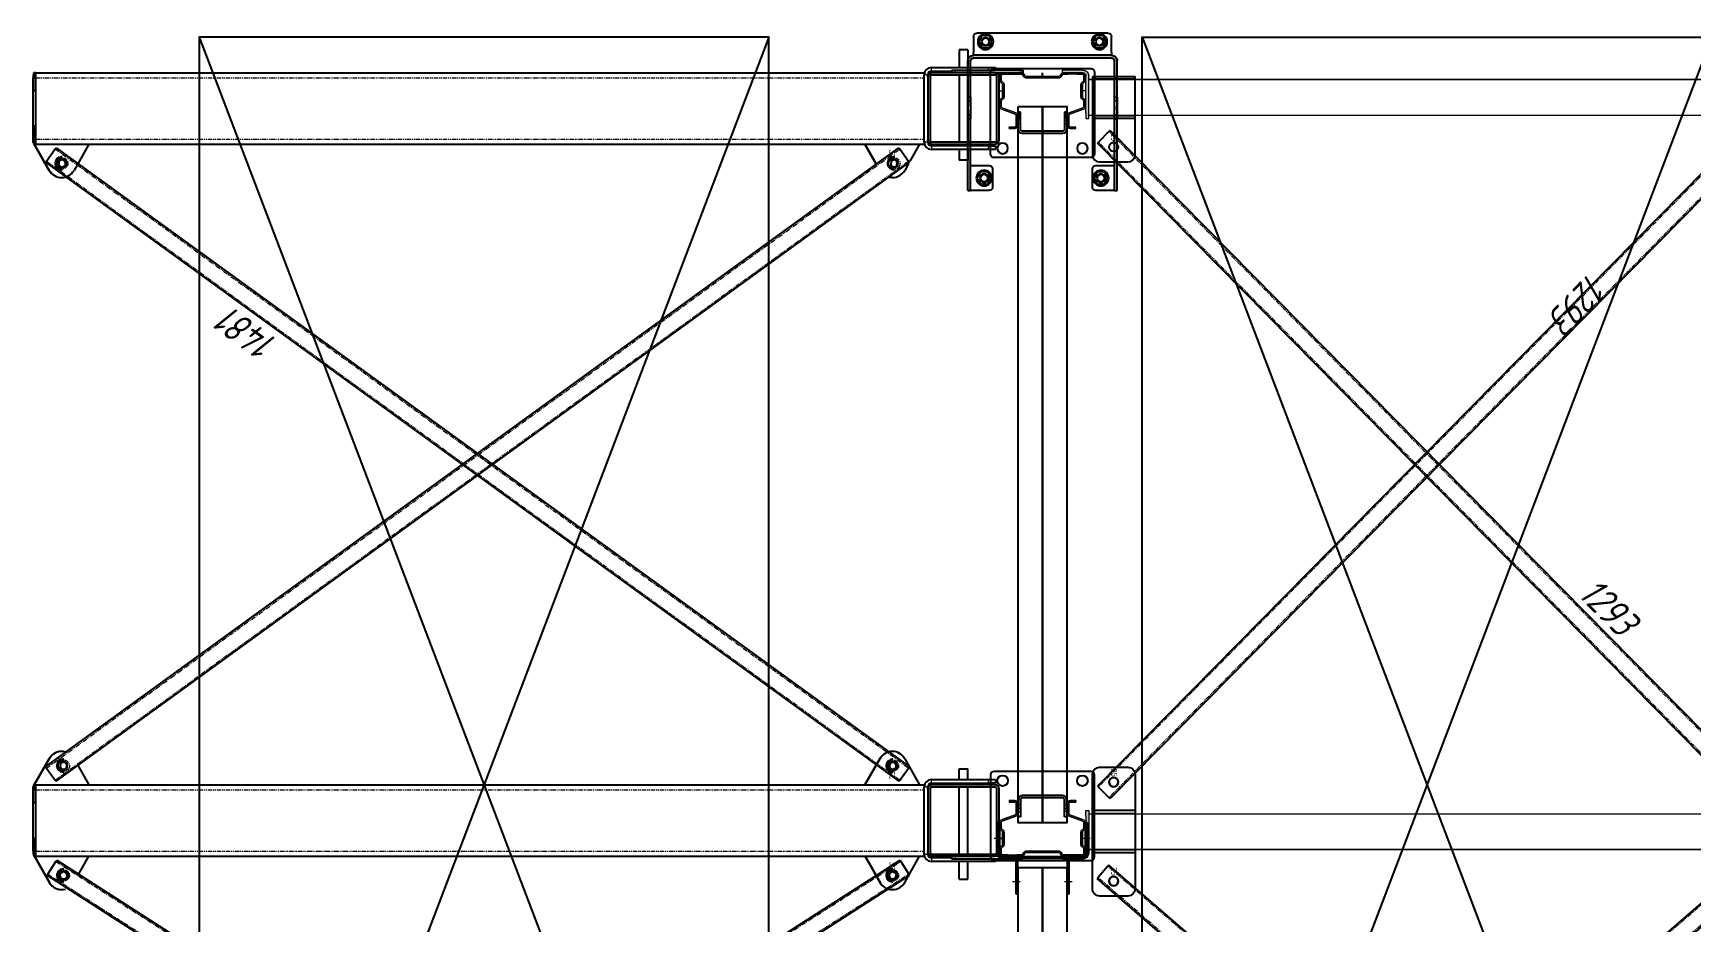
# Model space of a CAD drawing. Header units: millimetres. Extents: x 2140 to 223837, y 2113 to 170313.
# Drawn here: x 217544 to 219872, y 107725 to 108973 of the extents above; entities that cross this region are included whole.
import ezdxf

# ---------------------------------------------------------------- set-up
doc = ezdxf.new("R2010")
doc.units = ezdxf.units.MM
for name, pattern in [('CENTERX2', [20.32, 12.7, -2.54, 2.54, -2.54]), ('HIDDEN', [1.905, 1.27, -0.635]), ('PHANTOM', [12.7, 6.35, -1.27, 1.27, -1.27, 1.27, -1.27])]:
    doc.linetypes.add(name, pattern=pattern)
for name, color, linetype in [('0_ANNOT_Dimensions', 7, 'Continuous'), ('2.Стойка', 7, 'Continuous'), ('отбойники', 1, 'Continuous'), ('Размеры', 7, 'Continuous')]:
    doc.layers.add(name, color=color, linetype=linetype)
doc.layers.add('1.Балка', color=5, linetype='Continuous', lineweight=0)
doc.layers.add('3.Опора', color=7, linetype='Continuous', lineweight=0)
doc.styles.add('GOST', font='isocpeur.ttf')
doc.styles.add('GOST 2.304', font='CS_Gost2304.shx', dxfattribs={"oblique": 15})
doc.dimstyles.new('Оборудование', dxfattribs={"dimscale": 0, "dimtxt": 50, "dimasz": 3, "dimexe": 1.25, "dimexo": 0, "dimtad": 1, "dimtoh": 1, "dimdec": 0, "dimtxsty": 'GOST 2.304', "dimblk": 'NONE', "dimcen": 5, "dimse1": 1, "dimse2": 1, "dimsd1": 1, "dimsd2": 1, "dimadec": 3, "dimazin": 2, "dimtfac": 0.75, "dimtdec": 0, "dimtmove": 1, "dimatfit": 3, "dimfxl": 1, "dimtolj": 1, "dimarcsym": 1})

# ---------------------------------------------------------------- blocks, each defined once
blk = doc.blocks.new('Опора FSус 120')
at = {"layer": '3.Опора', "color": 0, "linetype": 'Continuous', "lineweight": 25}
for p, q in [((-73, 120), (-73, 5)), ((68, 125), (-68, 125)), ((73, 5), (73, 120)), ((-34, 85), (-34, 71)), ((-34, 61), (-34, 71)), ((-31, 85), (-31, 71)), ((-31, 71), (-31, 61)), ((28, 91), (-28, 91)), ((28, 88), (-28, 88)), ((31, 71), (31, 85)), ((31, 61), (31, 71)), ((34, 71), (34, 85)), ((34, 71), (34, 61)), ((-31, 61), (-34, 61)), ((34, 61), (31, 61)), ((-68, 0), (68, 0))]:
    blk.add_line(p, q, dxfattribs=at)
at = {"layer": '3.Опора', "color": 0}
for p, q in [((-30, 73), (-35, 73)), ((30, 73), (35, 73))]:
    blk.add_line(p, q, dxfattribs=at)
for points in [[(-31, 77.5), (-34, 77.5), (-34, 68.5), (-31, 68.5)], [(31, 77.5), (34, 77.5), (34, 68.5), (31, 68.5)]]:
    blk.add_lwpolyline(points, close=True, dxfattribs=at)
at = {"layer": '3.Опора', "color": 0, "linetype": 'Continuous', "lineweight": 25}
for centre in [(-56, 112), (56, 112)]:
    blk.add_circle(centre, 7.5, dxfattribs=at)
for centre, radius, start, end in [((-68, 120), 5, 90, 180), ((68, 120), 5, 0, 90), ((-28, 85), 6, 90, 180), ((-28, 85), 3, 90, 180), ((28, 85), 6, 0, 90), ((28, 85), 3, 0, 90), ((-68, 5), 5, 180, 270), ((68, 5), 5, 270, 0)]:
    blk.add_arc(centre, radius, start, end, dxfattribs=at)
blk = doc.blocks.new('Стойка FSус 120')
at = {"color": 0, "linetype": 'ByBlock', "lineweight": 0}
for p, q in [((-47, 73), (-39, 73)), ((-47, 73), (-47, 71)), ((-47, 71), (-39, 71)), ((39, 73), (47, 73)), ((39, 71), (47, 71)), ((47, 73), (47, 71)), ((-38.3, 52.9), (-57.4, 46)), ((-37.6, 51), (-56.7, 44.1)), ((-38, 62), (-34, 62)), ((-37, 69), (-37, 54.8)), ((-35, 66.2), (-37, 66.2)), ((-37, 57.8), (-35, 57.8)), ((-35, 69), (-35, 54.8)), ((38, 62), (34, 62)), ((35, 54.8), (35, 69)), ((37, 66.2), (35, 66.2)), ((35, 57.8), (37, 57.8)), ((37, 54.8), (37, 69)), ((56.7, 44.1), (37.6, 51)), ((57.4, 46), (38.3, 52.9)), ((-60, 42.2), (-60, 34.6)), ((-58, 42.2), (-58, 34.6)), ((-58, 31.2), (-57, 30.6)), ((-57, 32.9), (-56, 32.3)), ((-56, 28.8), (-56, 11.2)), ((-56, 25.5), (-54, 25.5)), ((-54, 28.8), (-54, 11.2)), ((54, 11.2), (54, 28.8)), ((56, 25.5), (54, 25.5)), ((56, 32.3), (57, 32.9)), ((56, 11.2), (56, 28.8)), ((57, 30.6), (58, 31.2)), ((58, 34.6), (58, 42.2)), ((60, 34.6), (60, 42.2)), ((-60, 20), (-53, 20)), ((-60, 5.4), (-60, -1)), ((-57, 9.4), (-58, 8.8)), ((-58, 5.4), (-58, -1)), ((-56, 7.7), (-57, 7.1)), ((-54, 14.5), (-56, 14.5)), ((-27.6, -2), (-26.4, 0)), ((-23, 2), (23, 2)), ((-23, 0), (23, 0)), ((26.4, 0), (27.6, -2)), ((60, 20), (53, 20)), ((54, 14.5), (56, 14.5)), ((57, 7.1), (56, 7.7)), ((58, 8.8), (57, 9.4)), ((58, -1), (58, 5.4)), ((60, -1), (60, 5.4)), ((-56, -3), (-48, -3)), ((-56, -5), (-48, -5)), ((-48, -3), (-46.1, -3)), ((-48, -3), (-48, -5)), ((-46.1, -5), (-48, -5)), ((-46.1, -3), (-45.6, -3)), ((-45.6, -5), (-46.1, -5)), ((-45.6, -3), (-36.5, -3)), ((-36.5, -5), (-45.6, -5)), ((-36.5, -3), (-36, -3)), ((-36, -5), (-36.5, -5)), ((-36, -3), (-29.3, -3)), ((-36, -3), (-36, -5)), ((-36, -5), (-29.3, -5)), ((-25.8, -3), (-24.7, -1)), ((24.7, -1), (25.8, -3)), ((29.3, -3), (36, -3)), ((29.3, -5), (36, -5)), ((36.5, -3), (36, -3)), ((36, -3), (36, -5)), ((36, -5), (36.5, -5)), ((45.6, -3), (36.5, -3)), ((36.5, -5), (45.6, -5)), ((46.1, -3), (45.6, -3)), ((45.6, -5), (46.1, -5)), ((48, -3), (46.1, -3)), ((46.1, -5), (48, -5)), ((48, -3), (56, -3)), ((48, -3), (48, -5)), ((48, -5), (56, -5))]:
    blk.add_line(p, q, dxfattribs=at)
for centre, radius, start, end in [((-39, 69), 4, 0, 90), ((-39, 69), 2, 0, 90), ((39, 69), 4, 90, 180), ((39, 69), 2, 90, 180), ((-39, 54.8), 2, 290, 0), ((-39, 54.8), 4, 290, 0), ((39, 54.8), 4, 180, 250), ((39, 54.8), 2, 180, 250), ((-56, 42.2), 4, 110, 180), ((-56, 34.6), 4, 180, 240), ((-56, 42.2), 2, 110, 180), ((-56, 34.6), 2, 180, 240), ((-58, 28.8), 2, 0, 60), ((-58, 28.8), 4, 0, 60), ((58, 28.8), 4, 120, 180), ((58, 28.8), 2, 120, 180), ((56, 42.2), 2, 0, 70), ((56, 34.6), 2, 300, 0), ((56, 42.2), 4, 0, 70), ((56, 34.6), 4, 300, 0), ((-56, 5.4), 4, 120, 180), ((-56, 5.4), 2, 120, 180), ((-58, 11.2), 2, 300, 0), ((-58, 11.2), 4, 300, 0), ((-23, -2), 4, 90, 150), ((-23, -2), 2, 90, 150), ((23, -2), 4, 30, 90), ((23, -2), 2, 30, 90), ((58, 11.2), 4, 180, 240), ((58, 11.2), 2, 180, 240), ((56, 5.4), 2, 0, 60), ((56, 5.4), 4, 0, 60), ((-56, -1), 4, 180, 270), ((-56, -1), 2, 180, 270), ((-29.3, -1), 2, 270, 330), ((-29.3, -1), 4, 270, 330), ((29.3, -1), 4, 210, 270), ((29.3, -1), 2, 210, 270), ((56, -1), 2, 270, 0), ((56, -1), 4, 270, 0)]:
    blk.add_arc(centre, radius, start, end, dxfattribs=at)
blk = doc.blocks.new('*U1979')
at = {"layer": 'Размеры', "color": 251, "true_color": 0x636466}
for p, q in [((-10, 0), (-5, 8.7)), ((-5, -8.7), (-10, 0)), ((-5, 8.7), (5, 8.7)), ((5, 8.7), (10, 0)), ((10, 0), (5, -8.7)), ((5, -8.7), (-5, -8.7))]:
    blk.add_line(p, q, dxfattribs=at)
for radius in [11, 5]:
    blk.add_circle((0, 0), radius, dxfattribs=at)
blk = doc.blocks.new('*U1980')
at = {"layer": 'Размеры', "color": 251, "true_color": 0x636466}
for p, q in [((-10, 0), (-5, 8.7)), ((-5, -8.7), (-10, 0)), ((-5, 8.7), (5, 8.7)), ((5, 8.7), (10, 0)), ((10, 0), (5, -8.7)), ((5, -8.7), (-5, -8.7))]:
    blk.add_line(p, q, dxfattribs=at)
for radius in [11, 5]:
    blk.add_circle((0, 0), radius, dxfattribs=at)
blk = doc.blocks.new('*U1981')
at = {"layer": 'Размеры', "color": 251, "true_color": 0x636466}
for p, q in [((-10, 0), (-5, 8.7)), ((-5, -8.7), (-10, 0)), ((-5, 8.7), (5, 8.7)), ((5, 8.7), (10, 0)), ((10, 0), (5, -8.7)), ((5, -8.7), (-5, -8.7))]:
    blk.add_line(p, q, dxfattribs=at)
for radius in [11, 5]:
    blk.add_circle((0, 0), radius, dxfattribs=at)
blk = doc.blocks.new('*U1975')
at = {"layer": 'Размеры', "color": 251, "true_color": 0x636466}
for p, q in [((-10, 0), (-5, 8.7)), ((-5, -8.7), (-10, 0)), ((-5, 8.7), (5, 8.7)), ((5, 8.7), (10, 0)), ((10, 0), (5, -8.7)), ((5, -8.7), (-5, -8.7))]:
    blk.add_line(p, q, dxfattribs=at)
for radius in [11, 5]:
    blk.add_circle((0, 0), radius, dxfattribs=at)
blk = doc.blocks.new('*U1875')
h = blk.add_hatch(color=0)
h.dxf.hatch_style = 1
h.paths.add_polyline_path([(105, 160.2), (101, 160.2), (101, 159.9), (101, 59.9), (105, 59.9)])
h.paths.add_polyline_path([(-101, 160.2), (-105, 160.2), (-105, 59.7), (-101, 59.7)])
h.paths.add_polyline_path([(105, -21.8), (105, 28.9), (101, 28.9), (101, -21.6), (101, -21.8, -0.414214), (97, -25.8), (-97, -25.8, -0.414214), (-101, -21.8), (-101, 28.7), (-105, 28.7), (-105, -21.8, 0.414214), (-97, -29.8), (97, -29.8, 0.414214)])
at = {"color": 0, "linetype": 'Continuous', "lineweight": 25}
for p, q in [((-105, 160.2), (-101, 160.2)), ((-105, 160.2), (-105, 46.3)), ((-101, 160.2), (-101, 159.9)), ((-97, 160.2), (-101, 160.2)), ((-101, 159.9), (-101, 46.3)), ((-75, 160.2), (-97, 160.2)), ((-70, 130.2), (-70, 155.2)), ((70, 155.2), (70, 130.2)), ((97, 160.2), (75, 160.2)), ((101, 160.2), (97, 160.2)), ((101, 160.2), (105, 160.2)), ((101, 159.9), (101, 160.2)), ((101, 159.9), (101, 46.3)), ((105, 160.2), (105, 159.9)), ((105, 159.9), (105, 46.3)), ((-101, 125.2), (-97, 125.2)), ((-97, 125.2), (-75, 125.2)), ((75, 125.2), (97, 125.2)), ((97, 125.2), (101, 125.2)), ((101, 46.6), (101, 41.8)), ((101, 46.6), (101, 41.8)), ((105, 41.8), (105, 46.6)), ((105, 41.8), (105, 46.6)), ((-105, 46.3), (-105, 41.6)), ((-105, 46.3), (-105, 41.6)), ((-105, 46.3), (-105, 41.6)), ((-105, 41.6), (-105, -21.8)), ((-105, 41.6), (-105, -21.8)), ((-101, 41.6), (-101, 46.3)), ((-101, 41.6), (-101, 46.3)), ((-101, 41.6), (-101, 46.3)), ((-101, 41.6), (-101, -21.8)), ((-101, 41.6), (-101, -21.8)), ((101, 41.6), (101, 46.3)), ((101, 41.8), (101, -21.6)), ((101, 41.6), (101, -21.8)), ((105, 46.3), (105, 41.6)), ((105, 41.8), (105, -21.6)), ((105, 41.6), (105, -21.8)), ((97, -25.8), (-97, -25.8)), ((97, -29.8), (-97, -29.8)), ((-97, -29.8), (-97, -33.8)), ((-97, -55.8), (-97, -33.8)), ((97, -33.8), (97, -29.8)), ((97, -33.8), (97, -55.8)), ((92, -60.8), (-92, -60.8))]:
    blk.add_line(p, q, dxfattribs=at)
at = {"color": 0}
for p, q in [((-100, 54.2), (-106, 54.2)), ((106, 54.4), (100, 54.4)), ((-100, 34.2), (-106, 34.2)), ((106, 34.4), (100, 34.4))]:
    blk.add_line(p, q, dxfattribs=at)
at = {"color": 61, "true_color": 0xedee99}
blk.add_line((0, 0), (0, -5), dxfattribs=at)
at = {"color": 0}
for points in [[(-101, 59.7), (-105, 59.7), (-105, 28.7), (-101, 28.7)], [(105, 59.9), (101, 59.9), (101, 28.9), (105, 28.9)]]:
    blk.add_lwpolyline(points, close=True, dxfattribs=at)
at = {"color": 0, "linetype": 'Continuous', "lineweight": 25}
for centre in [(-82, 142.7), (82, 142.7), (-80, -48.8), (80, -48.8)]:
    blk.add_circle(centre, 6, dxfattribs=at)
for centre, radius, start, end in [((-75, 155.2), 5, 0, 90), ((75, 155.2), 5, 90, 180), ((-75, 130.2), 5, 270, 0), ((75, 130.2), 5, 180, 270), ((-97, -21.8), 8, 180, 270), ((-97, -21.8), 4, 180, 270), ((97, -21.8), 8, 270, 0), ((97, -21.8), 4, 270, 0), ((-92, -55.8), 5, 180, 270), ((92, -55.8), 5, 270, 0)]:
    blk.add_arc(centre, radius, start, end, dxfattribs=at)
at = {"layer": 'отбойники', "color": 0, "rotation": 180}
for name, p in [('*U1981', (-82, 142.7)), ('*U1975', (82, 142.7)), ('*U1980', (-80, -48.8)), ('*U1979', (80, -48.8))]:
    blk.add_blockref(name, p, dxfattribs=at)
blk = doc.blocks.new('секц мал гл')
h = blk.add_hatch(color=1)
h.dxf.hatch_style = 1
h.paths.add_polyline_path([(-27.5, -6), (-35.5, -6), (-57, -6, 0.4142136), (-61, -10), (-61, -62), (-61, -70), (-65, -70), (-65, -62), (-65, -10, -0.4142136), (-57, -2), (-35.5, -2), (-27.5, -2)])
h = blk.add_hatch(color=1)
h.dxf.hatch_style = 1
h.paths.add_polyline_path([(-27.5, -1106), (-35.5, -1106), (-57, -1106, -0.4142136), (-61, -1102), (-61, -1050), (-61, -1042), (-65, -1042), (-65, -1050), (-65, -1102, 0.4142136), (-57, -1110), (-35.5, -1110), (-27.5, -1110)])
at = {"color": 0, "linetype": 'Continuous', "lineweight": 25}
for p, q in [((-63, -1059), (-60.5, -1059)), ((-63, -1064), (-63, -1059)), ((-63, -1104), (-63, -1064)), ((-60.5, -1059), (-60.5, -1064)), ((-60.5, -1104), (-60.5, -1064)), ((60.5, -1059), (63, -1059)), ((60.5, -1064), (60.5, -1059)), ((60.5, -1064), (60.5, -1104)), ((63, -1059), (63, -1064)), ((63, -1064), (63, -1104)), ((58, -1106.5), (-58, -1106.5)), ((58, -1109), (-58, -1109)), ((-37.5, -1154), (-37.5, -1111.5)), ((-35, -1154), (-35, -1111.5)), ((35, -1111.5), (35, -1154)), ((37.5, -1111.5), (37.5, -1154)), ((-37.5, -1159), (-37.5, -1154)), ((-35, -1159), (-37.5, -1159)), ((-35, -1154), (-35, -1159)), ((35, -1159), (35, -1154)), ((37.5, -1159), (35, -1159)), ((37.5, -1154), (37.5, -1159))]:
    blk.add_line(p, q, dxfattribs=at)
at = {"color": 0, "linetype": 'CENTERX2', "lineweight": 18}
for p, q in [((-67, -1081), (-56.5, -1081)), ((55.1, -1081), (67.98, -1081)), ((-41.5, -1142), (-31, -1142)), ((31.17, -1142), (42.01, -1142))]:
    blk.add_line(p, q, dxfattribs=at)
at = {"color": 0, "linetype": 'HIDDEN', "lineweight": 18}
for p, q in [((-60.5, -1075.5), (-63, -1075.5)), ((-63, -1086.5), (-60.5, -1086.5)), ((63, -1075.5), (60.5, -1075.5)), ((60.5, -1086.5), (63, -1086.5)), ((-32.5, -1106.5), (-32.5, -1109)), ((32.5, -1106.5), (32.5, -1109)), ((-35, -1137.5), (-37.5, -1137.5)), ((37.5, -1137.5), (35, -1137.5)), ((-37.5, -1146.5), (-35, -1146.5)), ((35, -1146.5), (37.5, -1146.5))]:
    blk.add_line(p, q, dxfattribs=at)
at = {"color": 0, "linetype": 'PHANTOM', "lineweight": 18}
for p, q in [((-60.5, -1104), (-63, -1104)), ((-60.5, -1104), (-63, -1104)), ((-58, -1106.5), (-58, -1109)), ((-58, -1106.5), (-58, -1109)), ((-35, -1111.5), (-37.5, -1111.5)), ((-35, -1111.5), (-37.5, -1111.5)), ((35, -1111.5), (37.5, -1111.5)), ((35, -1111.5), (37.5, -1111.5)), ((58, -1106.5), (58, -1109)), ((58, -1106.5), (58, -1109)), ((60.5, -1104), (63, -1104)), ((60.5, -1104), (63, -1104))]:
    blk.add_line(p, q, dxfattribs=at)
for p, q in [((0, -1122), (-34, -1122)), ((-34, -1122), (-34, -1959)), ((0, -1959), (0, -1122)), ((34, -1122), (0, -1122)), ((0, -1122), (0, -1959)), ((34, -1959), (34, -1122))]:
    blk.add_line(p, q)
at = {"color": 1}
blk.add_lwpolyline([(-940, 44), (-940, -2056), (-140, -2056), (-140, 44), (-940, 44), (-140, -2056), (-140, 44), (-940, -2056)], dxfattribs=at)
at = {"color": 18, "true_color": 0x000000}
for points in [[(0, -53), (-34, -53), (-34, -1059), (0, -1059)], [(34, -53), (0, -53), (0, -1059), (34, -1059)]]:
    blk.add_lwpolyline(points, close=True, dxfattribs=at)
at = {"color": 0, "linetype": 'Continuous', "lineweight": 25}
for centre, radius, start, end in [((-58, -1104), 5, 180, 270), ((-58, -1104), 2.5, 180, 270), ((-32.5, -1111.5), 5, 150, 180), ((-32.5, -1111.5), 2.5, 90, 180), ((32.5, -1111.5), 2.5, 0, 90), ((32.5, -1111.5), 5, 0, 30), ((58, -1104), 2.5, 270, 0), ((58, -1104), 5, 270, 0)]:
    blk.add_arc(centre, radius, start, end, dxfattribs=at)
at = {"color": 0, "linetype": 'HIDDEN', "lineweight": 18}
for centre, start, end in [((-32.5, -1111.5), 90, 150), ((32.5, -1111.5), 30, 90)]:
    blk.add_arc(centre, 5, start, end, dxfattribs=at)
at = {"layer": '1.Балка', "color": 0, "linetype": 'ByBlock'}
for p, q in [((-1015, -15.5), (-65, -15.5)), ((-65, -62), (-65, -10)), ((-61, -62), (-61, -10)), ((-57, -2), (-35.5, -2)), ((-57, -6), (-35.5, -6)), ((-35.5, -2), (-27.5, -2)), ((-27.5, -6), (-35.5, -6)), ((-27.5, -2), (-27.5, -6)), ((-65, -1050), (-65, -1102)), ((-61, -1050), (-61, -1102)), ((-57, -1106), (-35.5, -1106)), ((-57, -1110), (-35.5, -1110)), ((-27.5, -1106), (-35.5, -1106)), ((-35.5, -1110), (-27.5, -1110)), ((-27.5, -1110), (-27.5, -1106))]:
    blk.add_line(p, q, dxfattribs=at)
at = {"layer": '1.Балка', "color": 1, "linetype": 'ByBlock'}
for p, q in [((-65, -15.5), (-1015, -15.5)), ((-65, -65.5), (-1015, -65.5)), ((-65, -70), (-65, -62)), ((-61, -62), (-61, -70)), ((-61, -70), (-65, -70)), ((-65, -1046.5), (-1015, -1046.5)), ((-61, -1042), (-65, -1042)), ((-65, -1042), (-65, -1050)), ((-61, -1050), (-61, -1042)), ((-1015, -1096.5), (-65, -1096.5)), ((-65, -1096.5), (-1015, -1096.5))]:
    blk.add_line(p, q, dxfattribs=at)
at = {"layer": '1.Балка', "color": 0, "linetype": 'ByBlock'}
for centre, radius, start, end in [((-57, -10), 8, 90, 180), ((-57, -10), 4, 90, 180), ((-57, -1102), 8, 180, 270), ((-57, -1102), 4, 180, 270)]:
    blk.add_arc(centre, radius, start, end, dxfattribs=at)
at = {"color": 1, "rotation": 180}
blk.add_blockref('*U1875', (0, -11), dxfattribs=at)
at = {"layer": '2.Стойка', "color": 18, "true_color": 0x000000, "rotation": 180}
blk.add_blockref('Стойка FSус 120', (0, -11), dxfattribs=at)
at = {"layer": '2.Стойка', "color": 18, "true_color": 0x000000, "xscale": -1}
blk.add_blockref('Стойка FSус 120', (0, -1101), dxfattribs=at)
at = {"layer": '2.Стойка', "color": 51, "true_color": 0xf8f6b0}
blk.add_blockref('Стойка FSус 120', (0, -1101), dxfattribs=at)
at = {"layer": '3.Опора', "color": 18, "true_color": 0x000000, "rotation": 180}
blk.add_blockref('Опора FSус 120', (0, 0), dxfattribs=at)
at = {"layer": '3.Опора', "color": 18, "true_color": 0x000000, "xscale": -1}
blk.add_blockref('Опора FSус 120', (0, -1112), dxfattribs=at)
blk = doc.blocks.new('*D631')
at = {"layer": 'Defpoints', "color": 0, "transparency": 16777216}
for p in [(834.7, 1199.1), (847.6, 1189.7), (-21.9, -8.8)]:
    blk.add_point(p, dxfattribs=at)
at = {"layer": '0_ANNOT_Dimensions', "color": 0, "transparency": 16777216, "insert": (604.2, 905.2), "char_height": 40, "attachment_point": 5, "rotation": 54.0415, "style": 'GOST 2.304'}
blk.add_mtext('\\A1;1481', dxfattribs=at)
blk = doc.blocks.new('_None')
blk = doc.blocks.new('*D633')
at = {"layer": 'Defpoints', "color": 0, "transparency": 16777216}
for p in [(732.7, 1196.5), (746.2, 1187.8), (-21.3, -10.1)]:
    blk.add_point(p, dxfattribs=at)
at = {"layer": '0_ANNOT_Dimensions', "color": 0, "transparency": 16777216, "insert": (527.3, 901.7), "char_height": 40, "attachment_point": 5, "rotation": 57.3539, "style": 'GOST 2.304'}
blk.add_mtext('\\A1;1423', dxfattribs=at)
blk = doc.blocks.new('*U638')
at = {"color": 0, "linetype": 'Continuous', "lineweight": 25}
for p, q in [((0, 80.5), (0, -80.5)), ((50, 90.5), (10, 90.5)), ((60, -80.5), (60, 80.5)), ((0, 29.5), (60, 29.5)), ((60, 25.5), (0, 25.5)), ((0, -25.5), (60, -25.5)), ((60, -29.5), (0, -29.5)), ((10, -90.5), (50, -90.5))]:
    blk.add_line(p, q, dxfattribs=at)
for centre in [(30, 69.5), (30, -69.5)]:
    blk.add_circle(centre, 6.5, dxfattribs=at)
for centre, start, end in [((10, 80.5), 90, 180), ((50, 80.5), 0, 90), ((10, -80.5), 180, 270), ((50, -80.5), 270, 0)]:
    blk.add_arc(centre, 10, start, end, dxfattribs=at)
blk = doc.blocks.new('Хомут СГЖ D13')
at = {"color": 0, "linetype": 'Continuous', "lineweight": 25}
for p, q in [((0, 29.5), (60, 29.5)), ((0, 29.5), (0, -80.5)), ((60, 25.5), (0, 25.5)), ((60, -80.5), (60, 29.5)), ((0, -25.5), (60, -25.5)), ((60, -29.5), (0, -29.5)), ((10, -90.5), (50, -90.5))]:
    blk.add_line(p, q, dxfattribs=at)
blk.add_circle((30, -69.5), 6.5, dxfattribs=at)
for centre, start, end in [((10, -80.5), 180, 270), ((50, -80.5), 270, 0)]:
    blk.add_arc(centre, 10, start, end, dxfattribs=at)
blk = doc.blocks.new('*D640')
at = {"layer": 'Defpoints', "color": 0, "transparency": 16777216}
for p in [(886.2, 914.3), (897.5, 902.9), (-23, -5.1)]:
    blk.add_point(p, dxfattribs=at)
at = {"layer": '0_ANNOT_Dimensions', "color": 0, "transparency": 16777216, "insert": (645.5, 694.4), "char_height": 40, "attachment_point": 5, "rotation": 44.612, "style": 'GOST 2.304'}
blk.add_mtext('\\A1;1293', dxfattribs=at)
blk = doc.blocks.new('*D642')
at = {"layer": 'Defpoints', "color": 0, "transparency": 16777216}
for p in [(752.5, 913.8), (764.6, 903.3), (-22.5, -7)]:
    blk.add_point(p, dxfattribs=at)
at = {"layer": '0_ANNOT_Dimensions', "color": 0, "transparency": 16777216, "insert": (544.2, 692), "char_height": 40, "attachment_point": 5, "rotation": 49.1476, "style": 'GOST 2.304'}
blk.add_mtext('\\A1;1203', dxfattribs=at)
blk = doc.blocks.new('*D646')
at = {"layer": 'Defpoints', "color": 0, "transparency": 16777216}
for p in [(-915, 885.1), (-926.3, 873.7), (5.5, -22.9)]:
    blk.add_point(p, dxfattribs=at)
at = {"layer": '0_ANNOT_Dimensions', "color": 0, "transparency": 16777216, "insert": (-673, 653.6), "char_height": 40, "attachment_point": 5, "rotation": 315.388, "style": 'GOST 2.304'}
blk.add_mtext('\\A1;1293', dxfattribs=at)
blk = doc.blocks.new('*D644')
at = {"layer": 'Defpoints', "color": 0, "transparency": 16777216}
for p in [(-783.5, 887), (-795.6, 876.5), (3.6, -23.3)]:
    blk.add_point(p, dxfattribs=at)
at = {"layer": '0_ANNOT_Dimensions', "color": 0, "transparency": 16777216, "insert": (-575, 654.6), "char_height": 40, "attachment_point": 5, "rotation": 310.8524, "style": 'GOST 2.304'}
blk.add_mtext('\\A1;1203', dxfattribs=at)
blk = doc.blocks.new('*U630')
at = {"color": 0, "linetype": 'Continuous', "lineweight": 25}
for p, q in [((847.6, 1189.7), (-21.9, -8.8)), ((847.6, 1189.7), (849.2, 1188.6)), ((849.2, 1188.6), (866.2, 1176.2)), ((867.9, 1175.1), (-1.6, -23.5)), ((866.2, 1176.2), (867.9, 1175.1)), ((-21.9, -8.8), (-20.2, -10)), ((-20.2, -10), (-3.2, -22.4)), ((-3.2, -22.4), (-1.6, -23.5))]:
    blk.add_line(p, q, dxfattribs=at)
at = {"color": 0, "linetype": 'PHANTOM', "lineweight": 18}
for p, q in [((849.2, 1188.6), (-20.2, -10)), ((866.2, 1176.2), (-3.2, -22.4))]:
    blk.add_line(p, q, dxfattribs=at)
at = {"color": 0, "linetype": 'Continuous', "lineweight": 25}
for centre in [(846, 1166.2), (0, 0)]:
    blk.add_circle(centre, 6.5, dxfattribs=at)
at = {"layer": '0_ANNOT_Dimensions', "color": 252, "true_color": 0x939598, "insert": (-13.3, 0.8), "char_height": 8, "attachment_point": 5, "style": 'GOST'}
blk.add_mtext('25', dxfattribs=at)
at = {"layer": '0_ANNOT_Dimensions', "color": 251, "true_color": 0x636466}
dim = blk.add_linear_dim(base=(834.7, 1199.1), p1=(-21.9, -8.8), p2=(847.6, 1189.7), angle=54.0415, dimstyle='Оборудование', override={"dimscale": 1, "dimtxt": 40}, dxfattribs=at)
dim.commit()
dim.dimension.update_dxf_attribs({"geometry": '*D631', "text_midpoint": (620.9, 893.1), "dimtype": 161})
blk = doc.blocks.new('*U632')
at = {"color": 0, "linetype": 'Continuous', "lineweight": 25}
for p, q in [((746.2, 1187.8), (-21.3, -10.1)), ((746.2, 1187.8), (747.8, 1186.8)), ((767.2, 1174.3), (-0.3, -23.6)), ((747.8, 1186.8), (765.5, 1175.4)), ((765.5, 1175.4), (767.2, 1174.3)), ((-21.3, -10.1), (-19.6, -11.2)), ((-19.6, -11.2), (-1.9, -22.5)), ((-1.9, -22.5), (-0.3, -23.6))]:
    blk.add_line(p, q, dxfattribs=at)
at = {"color": 0, "linetype": 'PHANTOM', "lineweight": 18}
for p, q in [((747.8, 1186.8), (-19.6, -11.2)), ((765.5, 1175.4), (-1.9, -22.5))]:
    blk.add_line(p, q, dxfattribs=at)
at = {"color": 0, "linetype": 'Continuous', "lineweight": 25}
for centre in [(745.9, 1164.2), (0, 0)]:
    blk.add_circle(centre, 6.5, dxfattribs=at)
at = {"layer": '0_ANNOT_Dimensions', "color": 252, "true_color": 0x939598, "insert": (-13.3, 0.8), "char_height": 8, "attachment_point": 5, "style": 'GOST'}
blk.add_mtext('25', dxfattribs=at)
at = {"layer": '0_ANNOT_Dimensions', "color": 251, "true_color": 0x636466}
dim = blk.add_linear_dim(base=(732.7, 1196.5), p1=(-21.3, -10.1), p2=(746.2, 1187.8), angle=57.3539, dimstyle='Оборудование', override={"dimscale": 1, "dimtxt": 40}, dxfattribs=at)
dim.commit()
dim.dimension.update_dxf_attribs({"geometry": '*D633', "text_midpoint": (544.6, 890.5), "dimtype": 161})
blk = doc.blocks.new('Консоль 3 опоры')
at = {"color": 0, "linetype": 'Continuous', "lineweight": 25}
for p, q in [((-1075, 1356), (-1111.9, 1335.2)), ((-1075, 1355.8), (-1111.9, 1334.9)), ((-1075, 1356.8), (-1075, 1356.9)), ((-1072, 1356.8), (-1075, 1356.8)), ((-1075, 1356.8), (-1075, 1354.2)), ((-1075, 1354.2), (-1075, 106)), ((-1072, 1356.8), (-1072, 1356.9)), ((-1072, 1356.8), (-1072, 1354.2)), ((-1068, 1357.7), (-1068, 1357.4)), ((-1068, 1357.7), (-978, 1357.7)), ((-1068, 1357.4), (-978, 1357.4)), ((-1050, 1357.4), (-1068, 1357.4)), ((-1050, 1357.2), (-1068, 1357.2)), ((-1068, 1354), (-982, 1354)), ((-1068, 1353.8), (-982, 1353.8)), ((-1050, 1357.4), (-1050, 1357.2)), ((-1050, 1354), (-1050, 1357.2)), ((-1000, 1357.4), (-1000, 1357.2)), ((-1000, 1357.4), (-982, 1357.4)), ((-1000, 1357.2), (-982, 1357.2)), ((-1000, 1354), (-1000, 1357.2)), ((-978, 1357.7), (-978, 1357.4)), ((-978, 1357.7), (-977.3, 1357.3)), ((-978, 1357.4), (-977.8, 1357.3)), ((-978, 1356.9), (-978, 1356.8)), ((-978, 1354.2), (-978, 1356.8)), ((-978, 1356.8), (-975, 1356.8)), ((-975, 1356.9), (-975, 1356.8)), ((-975, 1354.2), (-975, 1356.8)), ((-975, 1356), (-938.1, 1335.2)), ((-975, 1355.8), (-938.1, 1334.9)), ((-975, 1354.2), (-975, 106)), ((-111.9, 1335.2), (-75, 1356)), ((-111.9, 1334.9), (-75, 1355.8)), ((-75, 1356.8), (-75, 1356.9)), ((-72, 1356.8), (-75, 1356.8)), ((-75, 1356.8), (-75, 1354.2)), ((-75, 1354.2), (-75, 106)), ((-72.7, 1357.3), (-72, 1357.7)), ((-72.2, 1357.3), (-72, 1357.4)), ((-72, 1357.7), (-72, 1357.4)), ((-72, 1357.7), (18, 1357.7)), ((-72, 1357.4), (18, 1357.4)), ((-72, 1356.8), (-72, 1356.9)), ((-72, 1356.8), (-72, 1354.2)), ((-50, 1357.4), (-68, 1357.4)), ((-50, 1357.2), (-68, 1357.2)), ((-68, 1354), (18, 1354)), ((-68, 1353.8), (18, 1353.8)), ((-50, 1357.4), (-50, 1357.2)), ((-50, 1354), (-50, 1357.2)), ((0, 1357.4), (0, 1357.2)), ((0, 1357.4), (18, 1357.4)), ((0, 1357.2), (18, 1357.2)), ((0, 1354), (0, 1357.2)), ((18, 1357.7), (18, 1357.4)), ((22, 1356.9), (22, 1356.8)), ((22, 1354.2), (22, 1356.8)), ((22, 1356.8), (25, 1356.8)), ((25, 1356.9), (25, 1356.8)), ((25, 1354.2), (25, 1356.8)), ((25, 1354.2), (25, 106)), ((-100.6, 1343), (-102.5, 1340.5)), ((-100.6, 1341.5), (-100.6, 1343)), ((-1122, 1317.6), (-1122, 1317.8)), ((-1111.1, 1314.5), (-1111.1, 1315.4)), ((-1105.4, 1319.2), (-1107.9, 1314)), ((-1107.9, 1314), (-1104.6, 1309.2)), ((-1107.7, 1314.2), (-1106.2, 1312.1)), ((-1106.2, 1312.1), (-1104.6, 1309.7)), ((-1105.4, 1319.2), (-1099.6, 1319.6)), ((-1101.7, 1309.9), (-1104.6, 1309.7)), ((-1098.8, 1309.7), (-1104.6, 1309.2)), ((-1104.6, 1309.7), (-1104.6, 1309.2)), ((-1098.8, 1310.2), (-1101.7, 1309.9)), ((-1096.3, 1314.9), (-1099.6, 1319.6)), ((-1096.3, 1314.9), (-1098.8, 1309.7)), ((-1097.6, 1312.8), (-1098.8, 1310.2)), ((-1098.8, 1310.2), (-1098.8, 1309.7)), ((-1096.5, 1315.1), (-1097.6, 1312.8)), ((-1093.1, 1315.4), (-1093.1, 1314.5)), ((-956.9, 1315.4), (-956.9, 1314.5)), ((-953.7, 1314.9), (-950.4, 1319.6)), ((-953.7, 1314.9), (-951.2, 1309.7)), ((-953.5, 1315.1), (-952.4, 1312.8)), ((-952.4, 1312.8), (-951.2, 1310.2)), ((-951.2, 1310.2), (-951.2, 1309.7)), ((-951.2, 1310.2), (-948.3, 1309.9)), ((-951.2, 1309.7), (-945.4, 1309.2)), ((-944.6, 1319.2), (-950.4, 1319.6)), ((-948.3, 1309.9), (-945.4, 1309.7)), ((-942.1, 1314), (-945.4, 1309.2)), ((-943.8, 1312.1), (-945.4, 1309.7)), ((-945.4, 1309.7), (-945.4, 1309.2)), ((-944.6, 1319.2), (-942.1, 1314)), ((-942.3, 1314.2), (-943.8, 1312.1)), ((-938.9, 1314.5), (-938.9, 1315.4)), ((-928, 1317.6), (-928, 1317.8)), ((-122, 1317.8), (-122, 1317.6)), ((-111, 1317.6), (-111, 1316.7)), ((-107.8, 1317.1), (-104.5, 1321.8)), ((-107.8, 1317.1), (-105.3, 1311.9)), ((-107.6, 1317.3), (-106.5, 1315)), ((-106.5, 1315), (-105.3, 1312.3)), ((-105.3, 1312.3), (-105.3, 1311.9)), ((-105.3, 1312.3), (-102.4, 1312.1)), ((-105.3, 1311.9), (-99.5, 1311.4)), ((-98.7, 1321.4), (-104.5, 1321.8)), ((-102.4, 1312.1), (-99.5, 1311.9)), ((-96.2, 1316.2), (-99.5, 1311.4)), ((-97.9, 1314.3), (-99.5, 1311.9)), ((-99.5, 1311.9), (-99.5, 1311.4)), ((-98.7, 1321.4), (-96.2, 1316.2)), ((-96.4, 1316.4), (-97.9, 1314.3)), ((-93, 1316.7), (-93, 1317.6)), ((-1101.9, 1294.6), (-1075, 1279.4)), ((-948.1, 1294.6), (-975, 1279.4)), ((-75, 1279.4), (-111.9, 1300.2)), ((-1075, 189.3), (-1111.9, 168.4)), ((-1075, 189), (-1111.9, 168.2)), ((-975, 189.3), (-938.1, 168.4)), ((-975, 189), (-938.1, 168.2)), ((-103.1, 173.4), (-75, 189.3)), ((-102.9, 173.2), (-75, 189)), ((-1122, 150.9), (-1122, 151.1)), ((-1111, 150), (-1111, 150.9)), ((-1105.3, 154.6), (-1107.8, 149.4)), ((-1107.8, 149.4), (-1104.5, 144.7)), ((-1107.6, 149.7), (-1106.1, 147.5)), ((-1106.1, 147.5), (-1104.5, 145.2)), ((-1105.3, 154.6), (-1099.5, 155.1)), ((-1101.6, 145.4), (-1104.5, 145.2)), ((-1104.5, 145.2), (-1104.5, 144.7)), ((-1098.7, 145.1), (-1104.5, 144.7)), ((-1098.7, 145.6), (-1101.6, 145.4)), ((-1096.2, 150.4), (-1099.5, 155.1)), ((-1096.2, 150.4), (-1098.7, 145.1)), ((-1097.5, 148.2), (-1098.7, 145.6)), ((-1098.7, 145.6), (-1098.7, 145.1)), ((-1096.4, 150.6), (-1097.5, 148.2)), ((-1093, 150.9), (-1093, 150)), ((-957, 150.9), (-957, 150)), ((-953.8, 150.4), (-950.5, 155.1)), ((-953.8, 150.4), (-951.3, 145.1)), ((-953.6, 150.6), (-952.5, 148.2)), ((-952.5, 148.2), (-951.3, 145.6)), ((-951.3, 145.6), (-951.3, 145.1)), ((-951.3, 145.6), (-948.4, 145.4)), ((-951.3, 145.1), (-945.5, 144.7)), ((-944.7, 154.6), (-950.5, 155.1)), ((-948.4, 145.4), (-945.5, 145.2)), ((-942.2, 149.4), (-945.5, 144.7)), ((-943.9, 147.5), (-945.5, 145.2)), ((-945.5, 145.2), (-945.5, 144.7)), ((-944.7, 154.6), (-942.2, 149.4)), ((-942.4, 149.7), (-943.9, 147.5)), ((-939, 150), (-939, 150.9)), ((-928, 150.9), (-928, 151.1)), ((-122, 151.1), (-122, 150.9)), ((-111, 148.9), (-111, 148)), ((-107.8, 148.4), (-104.5, 153.1)), ((-107.8, 148.4), (-105.3, 143.1)), ((-107.6, 148.5), (-106.5, 146.2)), ((-106.5, 146.2), (-105.3, 143.6)), ((-105.3, 143.6), (-105.3, 143.1)), ((-105.3, 143.6), (-102.4, 143.4)), ((-105.3, 143.1), (-99.5, 142.7)), ((-98.7, 152.6), (-104.5, 153.1)), ((-102.4, 143.4), (-99.5, 143.2)), ((-96.2, 147.4), (-99.5, 142.7)), ((-97.9, 145.5), (-99.5, 143.2)), ((-99.5, 143.2), (-99.5, 142.7)), ((-98.7, 152.6), (-96.2, 147.4)), ((-96.4, 147.7), (-97.9, 145.5)), ((-93, 148), (-93, 148.9)), ((-1111.9, 133.5), (-1075, 112.7)), ((-938.1, 133.5), (-975, 112.7)), ((-102.2, 128.1), (-111.9, 133.5)), ((-75, 112.7), (-99.1, 126.3)), ((-1082.5, 16), (-1082.5, 96)), ((-1077.5, 67.5), (-1077.5, 96)), ((-1072.5, 106), (-1075, 106)), ((-1075, 95), (-1075, 7)), ((-1072.5, 106), (-977.5, 106)), ((-1072.5, 101), (-1069, 101)), ((-1072, 95), (-1072, 7)), ((-981, 101), (-1069, 101)), ((-981, 98), (-1069, 98)), ((-981, 101), (-977.5, 101)), ((-978, 7), (-978, 95)), ((-975, 106), (-977.5, 106)), ((-975, 7), (-975, 95)), ((-972.5, 96), (-972.5, 16)), ((-967.5, 96), (-967.5, 16)), ((-82.5, 16), (-82.5, 96)), ((-77.5, 16), (-77.5, 96)), ((-72.5, 106), (-75, 106)), ((-75, 95), (-75, 7)), ((-72.5, 106), (22.5, 106)), ((-72.5, 101), (-69, 101)), ((-72, 95), (-72, 7)), ((19, 101), (-69, 101)), ((19, 98), (-69, 98)), ((19, 101), (22.5, 101)), ((22, 7), (22, 95)), ((25, 106), (22.5, 106)), ((25, 7), (25, 95)), ((27.5, 96), (27.5, 67.5)), ((32.5, 96), (32.5, 16)), ((-1107.5, 57), (-1107.5, 45)), ((-1107.5, 57), (-1082.5, 57)), ((-1079, 67.5), (-1075, 67.5)), ((-1079, 62.5), (-1079, 67.5)), ((-1079, -27.5), (-1079, 62.5)), ((-1072, 57), (-978, 57)), ((-975, 57), (-972.5, 57)), ((-967.5, 57), (-952.5, 57)), ((-952.5, 57), (-952.5, 45)), ((-97.5, 45), (-97.5, 57)), ((-82.5, 57), (-97.5, 57)), ((-75, 57), (-77.5, 57)), ((22, 57), (-72, 57)), ((25, 67.5), (29, 67.5)), ((29, 67.5), (29, 62.5)), ((29, 62.5), (29, -27.5)), ((57.5, 57), (32.5, 57)), ((57.5, 45), (57.5, 57)), ((-1107.5, 45), (-1082.5, 45)), ((-1072, 45), (-978, 45)), ((-975, 45), (-972.5, 45)), ((-967.5, 45), (-952.5, 45)), ((-82.5, 45), (-97.5, 45)), ((-75, 45), (-77.5, 45)), ((22, 45), (-72, 45)), ((57.5, 45), (32.5, 45)), ((-1082.5, 6), (-1082.5, 16)), ((-1079, 6), (-1082.5, 6)), ((-1075, -27.5), (-1075, 7)), ((-1069, 4), (-981, 4)), ((-1069, 1), (-981, 1)), ((-972.5, 6), (-972.5, 16)), ((-967.5, 6), (-972.5, 6)), ((-967.5, 16), (-967.5, 6)), ((-82.5, 6), (-82.5, 16)), ((-77.5, 6), (-82.5, 6)), ((-77.5, 16), (-77.5, 6)), ((-69, 4), (19, 4)), ((-69, 1), (19, 1)), ((25, 7), (25, -27.5)), ((32.5, 6), (29, 6)), ((32.5, 16), (32.5, 6)), ((-1079, -32.5), (-1079, -27.5)), ((-1075, -32.5), (-1079, -32.5)), ((-1075, -27.5), (-1075, -32.5)), ((25, -32.5), (25, -27.5)), ((29, -32.5), (25, -32.5)), ((29, -27.5), (29, -32.5))]:
    blk.add_line(p, q, dxfattribs=at)
at = {"color": 0, "linetype": 'PHANTOM', "lineweight": 18}
for p, q in [((-1072, 1356.9), (-1075, 1356.9)), ((-1068, 1357.2), (-1068, 1357.4)), ((-1068, 1354), (-1068, 1357.2)), ((-1068, 1353.8), (-1068, 106)), ((-982, 1357.2), (-982, 1357.4)), ((-982, 1357.2), (-982, 1354)), ((-982, 1353.8), (-982, 106)), ((-978, 1356.9), (-975, 1356.9)), ((-72, 1356.9), (-75, 1356.9)), ((-68, 1357.2), (-68, 1357.4)), ((-68, 1354), (-68, 1357.2)), ((-68, 1353.8), (-68, 106)), ((18, 1357.2), (18, 1357.4)), ((18, 1357.2), (18, 1354)), ((18, 1353.8), (18, 106)), ((22, 1356.9), (25, 1356.9)), ((-1111.9, 1335.2), (-1111.9, 1334.9)), ((-938.1, 1335.2), (-938.1, 1334.9)), ((-111.9, 1335.2), (-111.9, 1334.9)), ((-102.5, 1340.5), (-100.6, 1343)), ((-1111.9, 168.4), (-1111.9, 168.2)), ((-938.1, 168.4), (-938.1, 168.2)), ((-1077.5, 96), (-1082.5, 96)), ((-1072.5, 101), (-1072.5, 106)), ((-977.5, 101), (-977.5, 106)), ((-972.5, 96), (-967.5, 96)), ((-77.5, 96), (-82.5, 96)), ((-72.5, 101), (-72.5, 106)), ((22.5, 101), (22.5, 106)), ((27.5, 96), (32.5, 96)), ((-1075, 62.5), (-1079, 62.5)), ((29, 62.5), (25, 62.5)), ((-1082.5, 16), (-1079, 16)), ((-972.5, 16), (-967.5, 16)), ((-82.5, 16), (-77.5, 16)), ((29, 16), (32.5, 16))]:
    blk.add_line(p, q, dxfattribs=at)
at = {"color": 0, "linetype": 'Continuous', "lineweight": 25, "flags": 128}
blk.add_lwpolyline([(-122, 151.1), (-122, 152.5), (-121.6, 154.8)], dxfattribs=at)
at = {"color": 0, "linetype": 'PHANTOM', "lineweight": 18}
for centre in [(-1102.1, 1314.4), (-947.9, 1314.4), (-102, 1316.6), (-1102, 149.9), (-948, 149.9), (-102, 147.9)]:
    blk.add_circle(centre, 7.79, dxfattribs=at)
at = {"color": 0, "linetype": 'Continuous', "lineweight": 25}
for centre, radius, start, end in [((-1069.7, 1335.2), 22.3, 85.5323, 103.6332), ((-1069.7, 1387.5), 33.8, 261.0448, 272.9634), ((-1069, 1344.5), 12.8, 85.5323, 103.6332), ((-1069, 1373.2), 19.3, 261.0448, 272.9634), ((-980.3, 1335.2), 22.3, 76.3668, 94.4677), ((-981, 1344.5), 12.8, 76.3668, 94.4677), ((-980.3, 1387.5), 33.8, 267.0366, 278.9552), ((-981, 1373.2), 19.3, 267.0366, 278.9552), ((-69.7, 1335.2), 22.3, 85.5323, 103.6332), ((-69.7, 1387.5), 33.8, 261.0448, 272.9634), ((-69, 1344.5), 12.8, 85.5323, 103.6332), ((-69, 1373.2), 19.3, 261.0448, 272.9634), ((19.7, 1335.2), 22.3, 76.3668, 94.4677), ((19, 1344.5), 12.8, 76.3668, 94.4677), ((19, 1373.2), 19.3, 267.0366, 278.9552), ((19.7, 1387.5), 33.8, 267.0366, 278.9552), ((-1102.1, 1317.8), 19.9, 119.4242, 179.9669), ((-1102.1, 1317.6), 19.9, 119.4078, 195.9134), ((-947.9, 1317.8), 19.9, 0.0331, 60.5758), ((-947.9, 1317.6), 19.9, 344.0866, 60.5922), ((-102.1, 1317.8), 19.9, 119.4242, 179.9669), ((-102.1, 1317.6), 19.9, 119.4081, 240.5919), ((-102.8, 1337.9), 5.51, 51.2378, 66.9443), ((-1102.1, 1315.4), 8.98, 94.4884, 179.925), ((-1102.1, 1314.5), 8.98, 94.4884, 179.925), ((-1102.1, 1314.9), 4.98, 171.0993, 214.6983), ((-1102.1, 1314.9), 5.02, 214.726, 274.6119), ((-1102.1, 1314.9), 5.01, 119.8175, 137.9784), ((-1102.1, 1315.4), 8.99, 0.0868, 94.6947), ((-1102.1, 1314.5), 8.99, 0.096, 94.6856), ((-1102.1, 1314.9), 5.01, 274.5434, 334.4791), ((-1102.1, 1314.9), 5.02, 53.7188, 69.3576), ((-1102.1, 1314.9), 4.98, 334.519, 15.6138), ((-947.9, 1315.4), 8.99, 85.3053, 179.9132), ((-947.9, 1314.5), 8.99, 85.3144, 179.904), ((-947.9, 1314.9), 4.98, 164.3862, 205.481), ((-947.9, 1314.9), 5.01, 205.5209, 265.4566), ((-947.9, 1314.9), 5.02, 110.6424, 126.2812), ((-947.9, 1314.9), 5.02, 265.3881, 325.274), ((-947.9, 1315.4), 8.98, 0.075, 85.5116), ((-947.9, 1314.5), 8.98, 0.075, 85.5116), ((-947.9, 1314.9), 5.01, 42.0216, 60.1825), ((-947.9, 1314.9), 4.98, 325.3017, 8.9007), ((-102, 1317.6), 8.99, 85.3053, 179.9132), ((-102, 1316.7), 8.99, 85.3144, 179.904), ((-102, 1317.1), 4.98, 164.3862, 205.481), ((-102, 1317.1), 5.01, 205.5209, 265.4566), ((-102, 1317.1), 5.02, 110.6424, 126.2812), ((-102, 1317.1), 5.02, 265.3881, 325.274), ((-102, 1317.6), 8.98, 0.075, 85.5116), ((-102, 1316.7), 8.98, 0.075, 85.5116), ((-102, 1317.1), 5.01, 42.0216, 60.1825), ((-102, 1317.1), 4.98, 325.3017, 8.9007), ((-1102.1, 151.1), 19.9, 119.4242, 179.9669), ((-1102.1, 150.9), 19.9, 119.4081, 240.5919), ((-947.9, 151.1), 19.9, 0.0331, 60.5758), ((-947.9, 150.9), 19.9, 299.4081, 60.5919), ((-1102, 150.8), 8.98, 94.4884, 179.925), ((-1102, 150), 8.98, 94.4884, 179.925), ((-1102, 150.4), 4.98, 171.0993, 214.6983), ((-1102, 150.4), 5.02, 214.726, 274.6119), ((-1102, 150.4), 5.01, 119.8175, 137.9784), ((-1102, 150.8), 8.99, 0.0868, 94.6947), ((-1102, 150), 8.99, 0.096, 94.6856), ((-1102, 150.4), 5.01, 274.5434, 334.4791), ((-1102, 150.4), 5.02, 53.7188, 69.3576), ((-1102, 150.4), 4.98, 334.519, 15.6138), ((-948, 150.8), 8.99, 85.3053, 179.9132), ((-948, 150), 8.99, 85.3144, 179.904), ((-948, 150.4), 4.98, 164.3862, 205.481), ((-948, 150.4), 5.01, 205.5209, 265.4566), ((-948, 150.4), 5.02, 110.6424, 126.2812), ((-948, 150.4), 5.02, 265.3881, 325.274), ((-948, 150.8), 8.98, 0.075, 85.5116), ((-948, 150), 8.98, 0.075, 85.5116), ((-948, 150.4), 5.01, 42.0216, 60.1825), ((-948, 150.4), 4.98, 325.3017, 8.9007), ((-102.1, 150.9), 19.9, 168.6466, 240.5883), ((-102, 148.8), 8.99, 85.3053, 179.9132), ((-102, 148), 8.99, 85.3144, 179.904), ((-102, 148.4), 4.98, 164.3862, 205.481), ((-102, 148.4), 5.01, 205.5209, 265.4566), ((-102, 148.3), 5.02, 110.6424, 126.2812), ((-102, 148.4), 5.02, 265.3881, 325.274), ((-102, 148.8), 8.98, 0.075, 85.5116), ((-102, 148), 8.98, 0.075, 85.5116), ((-102, 148.4), 5.01, 42.0216, 60.1825), ((-102, 148.4), 4.98, 325.3017, 8.9007), ((-1072.5, 96), 10, 90, 180), ((-1072.5, 96), 5, 90, 180), ((-1069, 95), 6, 90, 180), ((-1069, 95), 3, 90, 180), ((-981, 95), 6, 0, 90), ((-981, 95), 3, 0, 90), ((-977.5, 96), 10, 0, 90), ((-977.5, 96), 5, 0, 90), ((-72.5, 96), 10, 90, 180), ((-72.5, 96), 5, 90, 180), ((-69, 95), 6, 90, 180), ((-69, 95), 3, 90, 180), ((19, 95), 6, 0, 90), ((19, 95), 3, 0, 90), ((22.5, 96), 10, 0, 90), ((22.5, 96), 5, 0, 90), ((-1069, 7), 6, 180, 270), ((-1069, 7), 3, 180, 270), ((-981, 7), 6, 270, 0), ((-981, 7), 3, 270, 0), ((-69, 7), 6, 180, 270), ((-69, 7), 3, 180, 270), ((19, 7), 3, 270, 0), ((19, 7), 6, 270, 0)]:
    blk.add_arc(centre, radius, start, end, dxfattribs=at)
at = {"color": 0}
for name, p in [('*U632', (-1848, 150.2)), ('*U630', (-948, 150.4))]:
    blk.add_blockref(name, p, dxfattribs=at)
at = {"color": 0, "xscale": -1}
for name, p in [('*U632', (-1102, 150.2)), ('*U630', (-102, 150.4))]:
    blk.add_blockref(name, p, dxfattribs=at)
at = {"layer": '2.Стойка', "color": 0, "xscale": -1, "rotation": 270}
blk.add_blockref('Стойка FSус 120', (-1070, -60), dxfattribs=at)
at = {"layer": '2.Стойка', "color": 0, "rotation": 89.99999999999999}
blk.add_blockref('Стойка FSус 120', (20, -60), dxfattribs=at)
blk = doc.blocks.new('*U639')
at = {"color": 0, "linetype": 'Continuous', "lineweight": 25}
for p, q in [((897.5, 902.9), (-23, -5.1)), ((915, 885.1), (-5.5, -22.9)), ((897.5, 902.9), (898.9, 901.5)), ((898.9, 901.5), (913.6, 886.6)), ((913.6, 886.6), (915, 885.1)), ((-23, -5.1), (-21.6, -6.6)), ((-21.6, -6.6), (-6.9, -21.5)), ((-6.9, -21.5), (-5.5, -22.9))]:
    blk.add_line(p, q, dxfattribs=at)
at = {"color": 0, "linetype": 'PHANTOM', "lineweight": 18}
for p, q in [((898.9, 901.5), (-21.6, -6.6)), ((913.6, 886.6), (-6.9, -21.5))]:
    blk.add_line(p, q, dxfattribs=at)
at = {"color": 0, "linetype": 'Continuous', "lineweight": 25}
for centre in [(892, 880), (0, 0)]:
    blk.add_circle(centre, 6.5, dxfattribs=at)
at = {"layer": '0_ANNOT_Dimensions', "color": 252, "true_color": 0x939598, "insert": (-13.3, 0.8), "char_height": 8, "attachment_point": 5, "style": 'GOST'}
blk.add_mtext('25', dxfattribs=at)
at = {"layer": '0_ANNOT_Dimensions', "color": 251, "true_color": 0x636466}
dim = blk.add_linear_dim(base=(886.2, 914.3), p1=(-23, -5.1), p2=(897.5, 902.9), angle=44.612, dimstyle='Оборудование', override={"dimscale": 1, "dimtxt": 40}, dxfattribs=at)
dim.commit()
dim.dimension.update_dxf_attribs({"geometry": '*D640', "text_midpoint": (660, 679.7), "dimtype": 161})
blk = doc.blocks.new('*U641')
at = {"color": 0, "linetype": 'Continuous', "lineweight": 25}
for p, q in [((764.6, 903.3), (-22.5, -7)), ((783.5, 887), (-3.6, -23.3)), ((764.6, 903.3), (766.1, 902)), ((766.1, 902), (782, 888.3)), ((782, 888.3), (783.5, 887)), ((-22.5, -7), (-21, -8.3)), ((-21, -8.3), (-5.1, -22)), ((-5.1, -22), (-3.6, -23.3))]:
    blk.add_line(p, q, dxfattribs=at)
at = {"color": 0, "linetype": 'PHANTOM', "lineweight": 18}
for p, q in [((766.1, 902), (-21, -8.3)), ((782, 888.3), (-5.1, -22))]:
    blk.add_line(p, q, dxfattribs=at)
at = {"color": 0, "linetype": 'Continuous', "lineweight": 25}
for centre in [(761, 880), (0, 0)]:
    blk.add_circle(centre, 6.5, dxfattribs=at)
at = {"layer": '0_ANNOT_Dimensions', "color": 252, "true_color": 0x939598, "insert": (-13.3, 0.8), "char_height": 8, "attachment_point": 5, "style": 'GOST'}
blk.add_mtext('25', dxfattribs=at)
at = {"layer": '0_ANNOT_Dimensions', "color": 251, "true_color": 0x636466}
dim = blk.add_linear_dim(base=(752.5, 913.8), p1=(-22.5, -7), p2=(764.6, 903.3), angle=49.1476, dimstyle='Оборудование', override={"dimscale": 1, "dimtxt": 40}, dxfattribs=at)
dim.commit()
dim.dimension.update_dxf_attribs({"geometry": '*D642', "text_midpoint": (559.8, 678.5), "dimtype": 161})
blk = doc.blocks.new('*U645')
at = {"color": 0, "linetype": 'Continuous', "lineweight": 25}
for p, q in [((-915, 885.1), (-913.6, 886.6)), ((-915, 885.1), (5.5, -22.9)), ((-913.6, 886.6), (-898.9, 901.5)), ((-898.9, 901.5), (-897.5, 902.9)), ((-897.5, 902.9), (23, -5.1)), ((5.5, -22.9), (6.9, -21.5)), ((6.9, -21.5), (21.6, -6.6)), ((21.6, -6.6), (23, -5.1))]:
    blk.add_line(p, q, dxfattribs=at)
at = {"color": 0, "linetype": 'PHANTOM', "lineweight": 18}
for p, q in [((-913.6, 886.6), (6.9, -21.5)), ((-898.9, 901.5), (21.6, -6.6))]:
    blk.add_line(p, q, dxfattribs=at)
at = {"color": 0, "linetype": 'Continuous', "lineweight": 25}
for centre in [(-892, 880), (0, 0)]:
    blk.add_circle(centre, 6.5, dxfattribs=at)
at = {"layer": '0_ANNOT_Dimensions', "color": 252, "true_color": 0x939598, "insert": (-13.3, 0.8), "char_height": 8, "attachment_point": 5, "style": 'GOST'}
blk.add_mtext('25', dxfattribs=at)
at = {"layer": '0_ANNOT_Dimensions', "color": 251, "true_color": 0x636466}
dim = blk.add_linear_dim(base=(-926.3, 873.7), p1=(5.5, -22.9), p2=(-915, 885.1), angle=135.388, dimstyle='Оборудование', override={"dimscale": 1, "dimtxt": 40}, dxfattribs=at)
dim.commit()
dim.dimension.update_dxf_attribs({"geometry": '*D646', "text_midpoint": (-687.5, 639), "dimtype": 161})
blk = doc.blocks.new('*U643')
at = {"color": 0, "linetype": 'Continuous', "lineweight": 25}
for p, q in [((-783.5, 887), (-782, 888.3)), ((-783.5, 887), (3.6, -23.3)), ((-782, 888.3), (-766.1, 902)), ((-766.1, 902), (-764.6, 903.3)), ((-764.6, 903.3), (22.5, -7)), ((3.6, -23.3), (5.1, -22)), ((5.1, -22), (21, -8.3)), ((21, -8.3), (22.5, -7))]:
    blk.add_line(p, q, dxfattribs=at)
at = {"color": 0, "linetype": 'PHANTOM', "lineweight": 18}
for p, q in [((-782, 888.3), (5.1, -22)), ((-766.1, 902), (21, -8.3))]:
    blk.add_line(p, q, dxfattribs=at)
at = {"color": 0, "linetype": 'Continuous', "lineweight": 25}
for centre in [(-761, 880), (0, 0)]:
    blk.add_circle(centre, 6.5, dxfattribs=at)
at = {"layer": '0_ANNOT_Dimensions', "color": 252, "true_color": 0x939598, "insert": (-13.3, 0.8), "char_height": 8, "attachment_point": 5, "style": 'GOST'}
blk.add_mtext('25', dxfattribs=at)
at = {"layer": '0_ANNOT_Dimensions', "color": 251, "true_color": 0x636466}
dim = blk.add_linear_dim(base=(-795.6, 876.5), p1=(3.6, -23.3), p2=(-783.5, 887), angle=130.8524, dimstyle='Оборудование', override={"dimscale": 1, "dimtxt": 40}, dxfattribs=at)
dim.commit()
dim.dimension.update_dxf_attribs({"geometry": '*D644', "text_midpoint": (-590.6, 641.1), "dimtype": 161})
blk = doc.blocks.new('сгж 950')
at = {"color": 0}
for name, p in [('*U645', (971, 40)), ('*U639', (79, 40)), ('*U643', (1871, 40)), ('*U641', (1110, 40))]:
    blk.add_blockref(name, p, dxfattribs=at)
at = {"color": 0, "rotation": 90.00000000000001}
blk.add_blockref('Хомут СГЖ D13', (9.5, 10), dxfattribs=at)
at = {"color": 0, "xscale": -1, "rotation": 270}
blk.add_blockref('*U638', (1040.5, 10), dxfattribs=at)

msp = doc.modelspace()

# ---------------------------------------------------------------- linework, layer by layer
at = {"color": 1}
msp.add_lwpolyline([(217777.3, 108967), (217777.3, 106867), (218577.3, 106867), (218577.3, 108967), (217777.3, 108967), (218577.3, 106867), (218577.3, 108967), (217777.3, 106867)], dxfattribs=at)

# ---------------------------------------------------------------- block references
at = {"xscale": -1}
msp.add_blockref('секц мал гл', (218961.7, 108923), dxfattribs=at)
for name, p, rotation in [('Консоль 3 опоры', (218901.7, 108892), 90.00000000000001), ('сгж 950', (219021.7, 108892), 270)]:
    msp.add_blockref(name, p, dxfattribs=dict(rotation=rotation))

doc.saveas('drawing.dxf')
